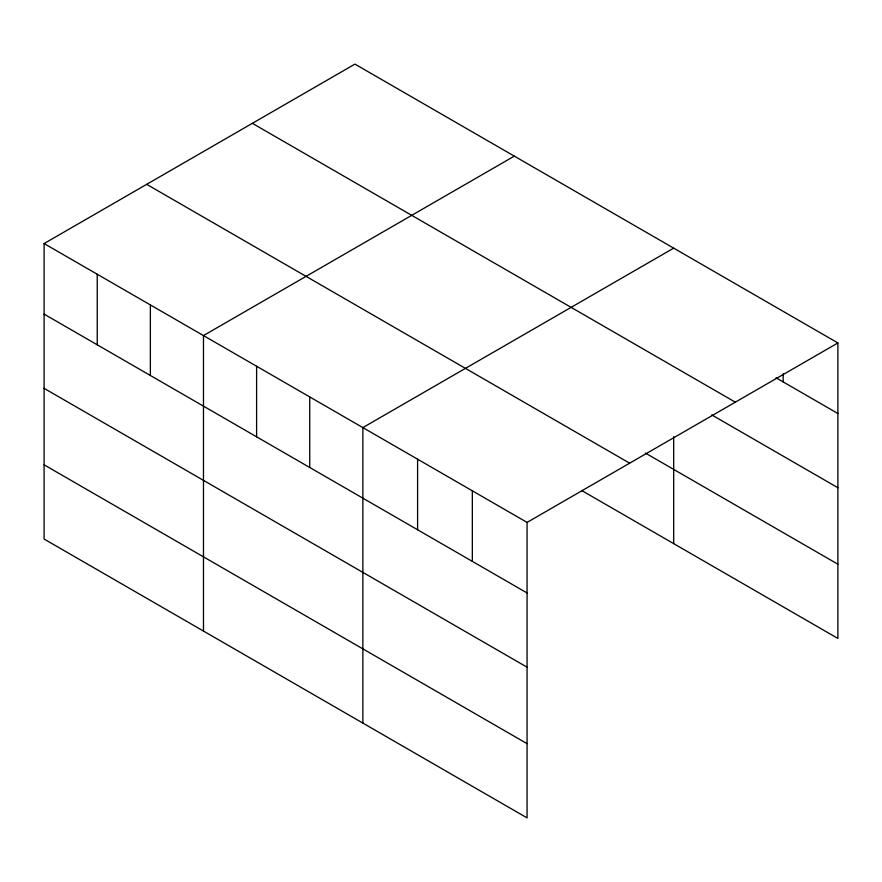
<?xml version="1.0" encoding="UTF-8"?>
<svg xmlns="http://www.w3.org/2000/svg" width="882" height="882" viewBox="0 0 882 882"><rect width="100%" height="100%" fill="white"/><g stroke="black" fill="none" stroke-linecap="round" stroke-linejoin="round"><path stroke-width="1.32" d="M44.1 243.564L527.072 522.409L527.072 817.89L44.1 539.045L44.1 243.564L354.928 64.11L837.9 342.955L837.9 638.436L581.602 490.469M514.305 156.125L203.477 335.579L203.477 631.071M673.694 248.14L362.866 427.594L362.866 723.086M527.072 522.409L837.9 342.955M776.028 377.783L837.9 413.515M252.351 123.326L735.323 402.17M711.763 414.915L837.9 487.735M645.359 453.05L837.9 564.215M146.677 184.338L629.649 463.182M44.1 314.124L527.072 592.969M44.1 388.345L527.072 667.189M44.1 464.825L527.072 743.669M783.161 373.77L783.161 381.906M673.694 436.634L673.694 543.632M472.333 490.8L472.333 561.36M417.594 459.202L417.594 529.762M309.736 396.922L309.736 467.482M256.607 366.25L256.607 436.81M150.359 304.907L150.359 375.467M97.229 274.236L97.229 344.796"/></g></svg>
